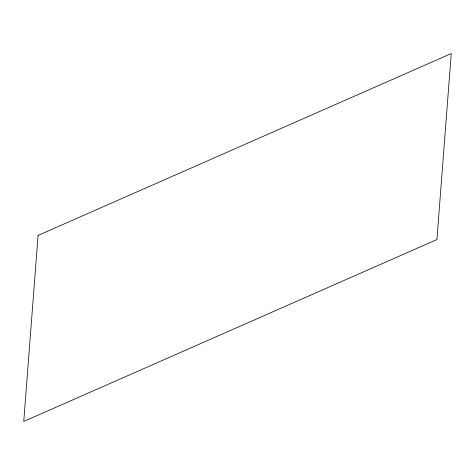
<?xml version="1.0" encoding="UTF-8"?>
<svg xmlns="http://www.w3.org/2000/svg" width="475" height="475" viewBox="0 0 475 475"><rect width="100%" height="100%" fill="white"/><g stroke="black" fill="none" stroke-linecap="round" stroke-linejoin="round"><path stroke-width="0.71" d="M38.077 235.428L23.75 421.45L436.923 239.572L451.25 53.55L38.077 235.428"/></g></svg>
